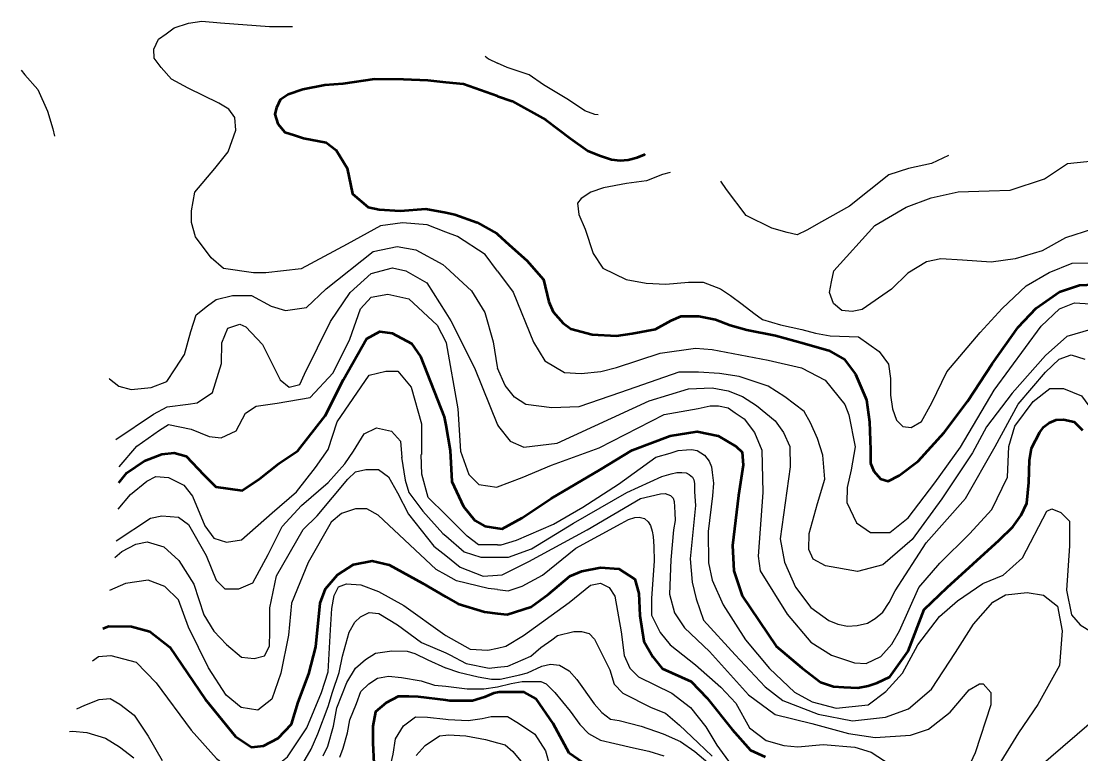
# Model space of a CAD drawing. Header units: metres. Extents: x 552626 to 559174, y 1843804 to 1852371.
# Drawn here: x 553434 to 554848, y 1851393 to 1852371 of the extents above; entities that cross this region are included whole.
import ezdxf

# ---------------------------------------------------------------- set-up
doc = ezdxf.new("R2010")
doc.units = ezdxf.units.M
doc.header["$LTSCALE"] = 6.8
doc.layers.add('1', color=7, linetype='Continuous', lineweight=25)
doc.layers.add('2', color=7, linetype='Continuous', lineweight=53)

msp = doc.modelspace()

# ---------------------------------------------------------------- linework, layer by layer
at = {"layer": '1'}
msp.add_line((553564.43, 1851777.04), (553588.02, 1851804.53), dxfattribs=at)
for points in [[(554000, 1852090.05), (553975.48, 1852099.53), (553942.25, 1852102.51), (553913.13, 1852098.54), (553868.65, 1852073.87), (553807.48, 1852040.98), (553760.35, 1852035.73), (553743.72, 1852035.84), (553703.58, 1852041.64), (553687.04, 1852055.6), (553666.44, 1852083.46), (553661.02, 1852102.9), (553661.11, 1852118.14), (553665.43, 1852143.07), (553691.95, 1852174.78), (553710.1, 1852196.85), (553719.98, 1852225.9), (553718.61, 1852242.61), (553710.83, 1852253.94), (553697.39, 1852261.72), (553656.38, 1852282.03), (553634.47, 1852293.99), (553620.52, 1852309.28), (553611.22, 1852321.9), (553610.56, 1852333.86), (553617.2, 1852347.15), (553627.16, 1852354.46), (553637.79, 1852362.44), (553657.04, 1852368.42), (553674.97, 1852371.07), (553699.62, 1852369.14), (553765.18, 1852364.23), (553791.5, 1852364.07), (553795.83, 1852364.04)], [(554052.61, 1852324.56), (554057.23, 1852320.81), (554069.3, 1852315.35)], [(554203.21, 1852246.29), (554199.11, 1852246.94), (554185.76, 1852251.61), (554163.74, 1852266.31), (554130.36, 1852286.35), (554111.13, 1852299.68), (554082.09, 1852309.56), (554069.3, 1852315.35)], [(553433.91, 1852305.8), (553438.85, 1852299.49), (553455.97, 1852280.22), (553468.8, 1852251.32), (553476.29, 1852227.78), (553478.15, 1852218.04)], [(554670.69, 1852192.03), (554647.75, 1852181.28), (554617.23, 1852174.55), (554590.85, 1852166.39), (554538.77, 1852124.75), (554501.36, 1852103.69), (554481.87, 1852092.76), (554468.62, 1852086.52), (554455.36, 1852089.64), (554435.1, 1852095.11), (554400.8, 1852112.27), (554374.3, 1852146.59), (554366.99, 1852157.81)], [(554862.42, 1852093.78), (554826.54, 1852082.48), (554795.31, 1852065.19), (554759.28, 1852054.44), (554727.66, 1852049.92), (554689.26, 1852052.74), (554660.46, 1852054.44), (554641.25, 1852050.48), (554616.41, 1852035.23), (554594.38, 1852013.75), (554555.58, 1851986.95), (554542.28, 1851984.29), (554528.31, 1851985.62), (554517.01, 1851994.94), (554511.69, 1852009.58), (554514.35, 1852023.55), (554517.67, 1852038.19), (554572.29, 1852098.59), (554614, 1852123.28), (554647.33, 1852135.54), (554683.4, 1852143.63), (554724.97, 1852144.76), (554752.69, 1852145.97), (554798.5, 1852160.93), (554829.11, 1852181.53), (554867.92, 1852185.44)], [(554299.33, 1852169.52), (554289.14, 1852166.86), (554267.6, 1852158.42), (554241.36, 1852154.67), (554210.45, 1852149.05), (554193.58, 1852143.42), (554180.47, 1852134.98), (554175.78, 1852128.42), (554177.66, 1852113.42), (554186.09, 1852093.73), (554196.53, 1852061.49), (554209.79, 1852042.02), (554240.73, 1852026.99), (554267.25, 1852021.68), (554293.77, 1852020.79), (554323.83, 1852023.45), (554343.28, 1852023.45), (554366.55, 1852014.21), (554379.88, 1852005.49), (554395.26, 1851993.69), (554411.15, 1851981.89), (554422.42, 1851973.69), (554446.53, 1851966.5), (554474.9, 1851960.19), (554493.03, 1851955.46), (554512.73, 1851951.51), (554550.7, 1851950.4), (554578.29, 1851930.82), (554590.65, 1851914.11), (554593.3, 1851894.69), (554593.16, 1851872.51)], [(554069.3, 1852037.96), (554052.82, 1852060.23), (554015.56, 1852084.03), (554000, 1852090.05)], [(553551.34, 1851894.99), (553551.73, 1851894.26), (553564.13, 1851884.48), (553580.73, 1851880.22), (553607.07, 1851882.82), (553627.9, 1851891.01), (553639.09, 1851907.57), (553651.68, 1851926.9), (553660.18, 1851957.34), (553667.25, 1851979.48), (553682.57, 1851991.86), (553693.7, 1852000.11), (553715.9, 1852005.51), (553740.84, 1852005.35), (553767.07, 1851991.33), (553786.43, 1851985.66), (553814.17, 1851989.65), (553840.65, 1852014.43), (553903.3, 1852063.94), (553935.21, 1852070.67), (553960.12, 1852066.35), (553996.01, 1852046.72), (554000, 1852043.11)], [(553560.06, 1851813.55), (553610.39, 1851847.29), (553628.53, 1851856.92), (553656.67, 1851860.65), (553668.74, 1851862.52), (553688.91, 1851876.04), (553701.21, 1851914.97), (553701.38, 1851942.27), (553709.54, 1851961.72), (553725.64, 1851967.47), (553733.65, 1851963.51), (553755.6, 1851939.98), (553779.41, 1851893.03), (553791.4, 1851883.2), (553805.48, 1851887.01), (553811.59, 1851900.62), (553846.18, 1851970.61), (553872.54, 1852009.44), (553900.82, 1852034.61), (553928.99, 1852042.24), (553947.04, 1852038.22), (553975.07, 1852022.45), (554000, 1851982.56)], [(554000, 1852043.11), (554034.58, 1852011.82), (554052.41, 1851982.6), (554063.25, 1851943.72), (554068.58, 1851910.42), (554069.3, 1851908.77)], [(554593.16, 1851872.51), (554595.82, 1851854.47), (554601.26, 1851839.19), (554609.52, 1851830.82), (554620.6, 1851829.36), (554634.5, 1851837.59), (554648.51, 1851862.46), (554668.17, 1851903.92), (554712.83, 1851956.31), (554742.12, 1851988.01), (554774.18, 1852018.31), (554804.77, 1852036.13), (554835.32, 1852048.42), (554879.66, 1852049.52)], [(554069.3, 1852037.96), (554089.91, 1852010.1), (554117.2, 1851943.39), (554132.28, 1851918.34), (554158.51, 1851902.93), (554180.67, 1851901.4), (554207, 1851904.01), (554227.82, 1851909.42), (554286.13, 1851928.46), (554333.27, 1851935.1), (554355.43, 1851933.57), (554430.15, 1851919.24), (554474.42, 1851909.26), (554506.18, 1851892.43), (554532.3, 1851860.38), (554537.75, 1851846.48), (554545.92, 1851803.58), (554540.99, 1851772.89), (554535.26, 1851749.45), (554535.14, 1851729.59), (554547.98, 1851702.43), (554566.5, 1851689.67), (554592.54, 1851689.51), (554616.84, 1851709.22), (554652.47, 1851755.94), (554686.78, 1851803.47), (554731.44, 1851879.24), (554794.25, 1851964.65), (554818.5, 1851987.89), (554838.64, 1851995.57), (554874.78, 1851993.39)], [(553588.02, 1851804.53), (553618.29, 1851825.79), (553630.39, 1851833.51), (553660.48, 1851827.47), (553684.52, 1851817.57), (553700.58, 1851815.52), (553720.73, 1851825.14), (553732.93, 1851848.47), (553747.05, 1851858.13), (553775.19, 1851861.85), (553819.43, 1851869.37), (553849.77, 1851902.33), (553872.15, 1851947.04), (553886.46, 1851987.9), (553900.62, 1852003.42), (553922.74, 1852007.18), (553950.83, 1852001.15), (553988.77, 1851965.81), (554000, 1851943.66)], [(554000, 1851982.56), (554006.88, 1851971.55), (554038.63, 1851908.95), (554069.3, 1851833.17)], [(554860.51, 1851960.33), (554828.31, 1851950.78), (554800.03, 1851925.61), (554755.52, 1851875.19), (554721.09, 1851830.55), (554702.8, 1851795.57), (554661.64, 1851734.22), (554622.24, 1851680.3), (554582.97, 1851646.24), (554549.44, 1851637.42), (554506.71, 1851644.91), (554490.03, 1851654.04), (554484.53, 1851666.72), (554484.66, 1851688.38), (554496.07, 1851728.03), (554505.57, 1851760.47), (554502.96, 1851792.76), (554496.07, 1851814.85), (554486.5, 1851835.71), (554478.29, 1851851.01), (554452.09, 1851870.58), (554430.01, 1851884.58), (554391.3, 1851897.3), (554365, 1851901.62), (554337.31, 1851903.18), (554310.98, 1851903.35), (554233.23, 1851876.11), (554177.69, 1851857.06), (554141.67, 1851855.9), (554107.06, 1851860.27), (554091.88, 1851870.07), (554079.51, 1851885.4), (554069.3, 1851908.77)], [(554000, 1851943.66), (554000.67, 1851942.34), (554016.19, 1851854.49), (554019.85, 1851797.91)], [(554069.3, 1851833.17), (554070.28, 1851830.75), (554086.22, 1851811.15), (554104.25, 1851803.23), (554148.48, 1851808.8), (554271.21, 1851865.03), (554323.94, 1851881.07), (554355.31, 1851882.4), (554376.67, 1851878.39), (554396.02, 1851871.05), (554414.71, 1851859.02), (554439.4, 1851838.31), (554450.75, 1851822.95), (554458.76, 1851804.25), (554459.43, 1851776.86), (554446.22, 1851681.27), (554451.76, 1851649.84), (554466.54, 1851616.55), (554486.87, 1851589.74), (554510.88, 1851572.17), (554522.89, 1851567.55), (554535.83, 1851564.78), (554548.76, 1851565.7), (554562.61, 1851568.48), (554572.78, 1851574.95), (554582.94, 1851583.27), (554591.25, 1851596.21), (554599.57, 1851611.93), (554640.8, 1851675.65), (554693.25, 1851734.91), (554732.98, 1851804.15), (554763.46, 1851860.51), (554799.89, 1851903.19), (554818.08, 1851920.62), (554834.18, 1851926.37), (554852.22, 1851920.41)], [(553843.1, 1851800), (553855.39, 1851836.97), (553897.96, 1851899.11), (553920.09, 1851904.82), (553936.16, 1851904.72), (553954.1, 1851883.15), (553967.86, 1851834.32), (553967.6, 1851793.37)], [(554069.3, 1851750.56), (554101.95, 1851763), (554140.93, 1851779.17), (554204.68, 1851802.6), (554291.34, 1851846.91), (554336.62, 1851855.01), (554352.64, 1851858.35), (554363.98, 1851858.35), (554376.67, 1851855.68), (554386.01, 1851849), (554398.02, 1851840.99), (554411.71, 1851822.75), (554421.6, 1851799.29), (554423.02, 1851742.93), (554416.71, 1851657.94), (554419.38, 1851638.57), (554455.46, 1851580.49), (554486.87, 1851543.51), (554514.58, 1851525.95), (554545.06, 1851515.78), (554560.77, 1851514.85), (554580.17, 1851524.1), (554594.95, 1851540.74), (554605.11, 1851558.31), (554631.13, 1851616.13), (554659.23, 1851648.45), (554698.54, 1851687.93), (554728.5, 1851720.24), (554749.23, 1851763.44), (554751.06, 1851804.04), (554759.26, 1851831.29), (554783.58, 1851864.29), (554805.78, 1851881.7), (554823.86, 1851881.58), (554847.9, 1851871.68), (554873.79, 1851836.42)], [(553877.23, 1851797.84), (553891.44, 1851821.15), (553907.56, 1851828.85), (553927.62, 1851824.82), (553939.59, 1851811.09), (553941.46, 1851789.63)], [(554069.3, 1851673.11), (554074.16, 1851673.08), (554094.5, 1851679.52), (554143.68, 1851700.55), (554182.72, 1851723.29), (554230.26, 1851754.18), (554280.33, 1851789.87), (554299.31, 1851795.29), (554310.16, 1851798.78), (554321, 1851799.95), (554327.97, 1851800.33), (554335.33, 1851798.78), (554345.02, 1851792.58), (554351.21, 1851784.83), (554354.7, 1851777.07), (554355.47, 1851769.32), (554357.02, 1851755.36), (554355.86, 1851738.31), (554349.97, 1851690.67), (554350.63, 1851649.26), (554355.31, 1851625.88), (554369.99, 1851593.15), (554399.76, 1851546.26), (554431.65, 1851508.29), (554465.28, 1851476.89), (554488.87, 1851463.61), (554520.95, 1851455.2), (554563.26, 1851459.86), (554587.05, 1851477.77), (554609.18, 1851502.25), (554629.71, 1851539.88), (554658.7, 1851577.46), (554682.51, 1851598.66), (554716.48, 1851621.43), (554743.6, 1851632.75), (554769.12, 1851655.57), (554801.64, 1851717.76), (554808.42, 1851721), (554820.23, 1851716), (554831.99, 1851704.43), (554831.79, 1851671.6), (554828.03, 1851612.52), (554834.59, 1851579.64), (554846.35, 1851566.43), (554864.88, 1851554.82)], [(553560.48, 1851678.45), (553606.35, 1851708.65), (553621.59, 1851711.83), (553643.55, 1851710.05), (553657.01, 1851700.12), (553680.42, 1851658.95), (553693.74, 1851626.04), (553705.5, 1851614.48), (553724.09, 1851614.36), (553742.74, 1851622.45), (553763.26, 1851660.07), (553782.09, 1851697.69), (553807.63, 1851725.43), (553843.32, 1851756.39), (553865.45, 1851780.87), (553877.23, 1851797.84)], [(553563.26, 1851720.73), (553579.5, 1851740), (553601.59, 1851757.91), (553613.47, 1851764.4), (553630.36, 1851762.65), (553650.58, 1851752.68), (553662.32, 1851737.83), (553678.98, 1851698.34), (553690.71, 1851681.86), (553707.58, 1851676.83), (553727.89, 1851679.98), (553768.69, 1851715.83), (553800.98, 1851743.53), (553826.54, 1851776.19), (553843.1, 1851800)], [(553940.93, 1851789.9), (553945.93, 1851759.28), (553950.9, 1851742.83), (553969.34, 1851718.09), (553996.21, 1851688.37), (554000, 1851685.08)], [(554000, 1851712.95), (553976.47, 1851736.08), (553968.22, 1851767.32), (553967.36, 1851793.58)], [(554019.85, 1851797.91), (554030.97, 1851766.73), (554044.41, 1851753.52), (554068.06, 1851750.09), (554069.3, 1851750.56)], [(553558.97, 1851656.21), (553568.08, 1851664.07), (553586.74, 1851673.8), (553601.98, 1851676.99), (553623.92, 1851670.28), (553644.1, 1851652.1), (553664.2, 1851620.78), (553677.47, 1851579.65), (553690.86, 1851558.22), (553707.66, 1851540.06), (553727.85, 1851523.51), (553744.75, 1851521.76), (553758.3, 1851524.96), (553765.15, 1851538.05), (553765.27, 1851557.75), (553765.47, 1851588.95), (553774.19, 1851631.58), (553810.1, 1851693.74), (553828.81, 1851711.68), (553869.71, 1851760.68), (553879.91, 1851770.46), (553893.46, 1851773.66), (553910.37, 1851773.56), (553923.84, 1851763.62), (553935.54, 1851742.2), (553950.59, 1851714.2), (553984.14, 1851671.3), (554000, 1851658.68)], [(554069.3, 1851656.72), (554083.95, 1851656.63), (554114.47, 1851667.93), (554170.49, 1851702.05), (554241.77, 1851742.65), (554288.08, 1851764.28), (554300.86, 1851767.77), (554308.22, 1851769.32), (554314.8, 1851769.32), (554320.61, 1851768.93), (554324.88, 1851766.99), (554329.14, 1851763.12), (554331.07, 1851759.63), (554331.85, 1851754.98), (554331.85, 1851749.16), (554331.85, 1851743.73), (554332.98, 1851725.66), (554325.94, 1851654.62), (554328.61, 1851623.22), (554333.95, 1851601.18), (554343.86, 1851572.9), (554385.85, 1851526.67), (554426.17, 1851483.73), (554449.73, 1851465.52), (554496.97, 1851447.17), (554542.57, 1851438.67), (554586.57, 1851443.32), (554617.08, 1851454.62), (554647.69, 1851480.69), (554680.13, 1851529.74), (554704.04, 1851567.35), (554729.59, 1851596.75), (554746.56, 1851606.49), (554775.33, 1851609.59), (554797.29, 1851606.17), (554815.8, 1851591.28), (554822.36, 1851558.4), (554818.69, 1851512.46), (554789.61, 1851460.1), (554764.01, 1851422.5), (554736.67, 1851378.35)], [(554069.3, 1851632.62), (554075.22, 1851632.97), (554110.85, 1851650.8), (554188.91, 1851693), (554259.8, 1851734.82), (554286.53, 1851741.02), (554292.73, 1851741.41), (554299.7, 1851739.08), (554303.57, 1851735.2), (554304.73, 1851730.94), (554305.12, 1851723.96), (554305.51, 1851715.82), (554305.9, 1851705.35), (554303.96, 1851692.95), (554300.27, 1851652.9), (554298.58, 1851607.19), (554305.25, 1851582.48), (554318.3, 1851562.48), (554351.93, 1851531.08), (554403.99, 1851473.29), (554439.34, 1851446.8), (554488.31, 1851435), (554537.27, 1851421.56), (554572.75, 1851416.41), (554620.12, 1851419.4), (554643.84, 1851427.45), (554672.74, 1851450.26), (554698.29, 1851479.65), (554711.87, 1851487.77), (554716.94, 1851487.74), (554727.01, 1851476.18), (554726.91, 1851459.77), (554706.21, 1851395.87), (554685.64, 1851351.67)], [(554000, 1851633.09), (553987.31, 1851640.12), (553909.98, 1851712.84), (553894.81, 1851721.15), (553879.59, 1851721.24), (553860.95, 1851714.79), (553847.34, 1851703.39), (553816.56, 1851649.4), (553794.24, 1851595.36), (553790.59, 1851552.7), (553780.12, 1851501.87), (553768.07, 1851467.47), (553749.37, 1851452.81), (553727.41, 1851456.23), (553707.22, 1851472.78), (553683.77, 1851509.04), (553657.06, 1851563.39), (553643.75, 1851599.59), (553625.27, 1851617.77), (553603.33, 1851626.12), (553572.86, 1851621.38), (553551.62, 1851612.37)], [(554069.3, 1851673.11), (554043.73, 1851673.27), (554028.58, 1851684.86), (554006.73, 1851706.34), (554000, 1851712.95)], [(554069.3, 1851613.42), (554083.53, 1851611.6), (554102.17, 1851618.05), (554129.32, 1851632.66), (554173.52, 1851668.5), (554234.24, 1851701.48), (554243.92, 1851706.9), (554252.06, 1851709.62), (554257.87, 1851710.01), (554265.23, 1851708.07), (554270.26, 1851703.8), (554272.97, 1851698.76), (554275.3, 1851691.4), (554276.85, 1851684.42), (554277.62, 1851670.85), (554278.26, 1851651.42), (554274.57, 1851602.19), (554274.42, 1851579.21), (554286.12, 1851556.15), (554299.54, 1851539.65), (554333.2, 1851513.17), (554366.84, 1851483.41), (554387, 1851461.94), (554405.39, 1851428.99), (554427.27, 1851412.43), (554450.91, 1851405.72), (554469.5, 1851403.96), (554503.34, 1851407.03), (554545.6, 1851403.48), (554567.54, 1851396.77), (554592.8, 1851380.2)], [(554000, 1851685.08), (554024.81, 1851663.56), (554046.75, 1851656.86), (554069.3, 1851656.72)], [(554000, 1851658.68), (554019.48, 1851643.17), (554049.85, 1851631.49), (554069.3, 1851632.62)], [(554069.3, 1851613.42), (554056.49, 1851615.06), (554014.28, 1851625.17), (554000, 1851633.09)], [(553528.83, 1851518.6), (553537.14, 1851524.28), (553553.42, 1851525.62), (553587.39, 1851516.78), (553613.85, 1851489.33), (553660.78, 1851425.85), (553694.57, 1851388.3), (553721.07, 1851368.03), (553741.74, 1851362.15), (553762.5, 1851369.2), (553789.26, 1851390.58), (553814.65, 1851429.19), (553834.18, 1851476.46), (553843.22, 1851503.69), (553846.53, 1851559.68), (553848.19, 1851588.39), (553851.26, 1851605.6), (553857.25, 1851617.05), (553867.63, 1851621.3), (553886.85, 1851619.74), (553910.46, 1851610.97), (553944.37, 1851592.09), (553998.86, 1851552.97), (554000, 1851552.34)], [(554069.3, 1851535.55), (554080.12, 1851538.1), (554103.88, 1851552.31), (554164.81, 1851596.45), (554193.05, 1851619.25), (554206.39, 1851622.04), (554218.18, 1851616.22), (554225.51, 1851604.68), (554234.08, 1851557.24), (554238.22, 1851525.79), (554245.42, 1851508.68), (554257.18, 1851497.11), (554301.44, 1851475.28), (554326.48, 1851456.45), (554347.03, 1851430.46), (554361.68, 1851405.94), (554380.75, 1851379.97)], [(553804.56, 1851373), (553820.8, 1851400.67), (553829.69, 1851421.08), (553843.07, 1851457.54), (553849.03, 1851476.5), (553857.96, 1851502.76), (553862.48, 1851524.66), (553866.97, 1851540.71), (553871.45, 1851556.76), (553878.84, 1851569.87), (553886.19, 1851577.13), (553897.91, 1851582.9), (553911.05, 1851581.36), (553935.79, 1851566.59), (553967.78, 1851543), (554000, 1851529.12)], [(554000, 1851552.34), (554032.76, 1851534.09), (554056.42, 1851532.51), (554069.3, 1851535.55)], [(554069.3, 1851510.05), (554083, 1851511.58), (554113.76, 1851524.54), (554126.98, 1851536.15), (554141.65, 1851546.29), (554148.99, 1851552.09), (554170.94, 1851557.8), (554181.17, 1851557.74), (554191.38, 1851554.75), (554198.63, 1851547.39), (554218.83, 1851506.34), (554224.55, 1851487.3), (554236.17, 1851475.53), (554274.03, 1851456.29), (554292.97, 1851448.86), (554311.86, 1851432.67), (554336.55, 1851409.12), (554355.43, 1851391.46)], [(553836.81, 1851391.83), (553842.74, 1851404.95), (553850.21, 1851431.22), (553854.75, 1851456.04), (553868.11, 1851489.57), (553879.91, 1851508.5), (553893.13, 1851520.11), (553906.34, 1851528.8), (553928.27, 1851531.59), (553948.72, 1851531.46), (553958.93, 1851528.47), (553976.4, 1851519.59), (553999.71, 1851509.21), (554000, 1851509.11)], [(554000, 1851529.12), (554005.67, 1851526.68), (554027.5, 1851514.85), (554058.15, 1851508.81), (554069.3, 1851510.05)], [(554000, 1851509.11), (554017.2, 1851503.25), (554043.46, 1851497.24), (554060.97, 1851494.21), (554069.3, 1851494.15)], [(554069.3, 1851494.15), (554072.66, 1851494.13), (554098.99, 1851499.82), (554109.24, 1851502.67), (554128.28, 1851511.33), (554139.99, 1851514.18), (554151.67, 1851512.64), (554164.77, 1851505.25), (554174.92, 1851493.49), (554198.09, 1851461.19), (554208.24, 1851449.43), (554219.88, 1851440.59), (554231.55, 1851439.05), (554260.72, 1851431.56), (554289.88, 1851421.14), (554313.19, 1851410.76), (554332.09, 1851397.49), (554349.53, 1851382.76)], [(553858.71, 1851390.28), (553863.16, 1851401.94), (553869.13, 1851422.37), (553872.17, 1851439.89), (553881.07, 1851461.76), (553887.01, 1851477.8), (553897.3, 1851487.97), (553909.04, 1851495.21), (553923.66, 1851498.04), (553941.18, 1851496.47), (553967.45, 1851491.91), (553984.95, 1851485.96), (554000, 1851484.71)], [(554000, 1851484.71), (554003.93, 1851484.38), (554028.74, 1851481.3), (554050.66, 1851481.16), (554069.3, 1851483.91), (554087.22, 1851488.24), (554101.85, 1851491.07), (554126.68, 1851490.91), (554133.97, 1851487.94), (554145.58, 1851476.18), (554165.88, 1851451.2), (554178.92, 1851433.58), (554190.53, 1851421.81), (554206.54, 1851412.94), (554225.51, 1851408.44), (554250.3, 1851402.43), (554270.73, 1851397.92), (554291.14, 1851391.94)], [(553507.98, 1851454.63), (553518.76, 1851459.58), (553537.8, 1851466.77), (553552.42, 1851468.14), (553565.52, 1851460.75), (553584.42, 1851446.01), (553603.23, 1851418.12), (553622.02, 1851385.84)], [(554874.35, 1851448.05), (554791.04, 1851376.34)], [(553925.65, 1851375.12), (553930.15, 1851394.1), (553933.2, 1851414.54), (553943.53, 1851432.02), (553959.68, 1851443.61), (553975.75, 1851443.51), (554000, 1851440.8)], [(554000, 1851440.8), (554003.48, 1851440.41), (554029.77, 1851438.78), (554048.78, 1851441.59), (554060.49, 1851444.44), (554069.3, 1851444.38)], [(554069.3, 1851444.38), (554082.4, 1851444.3), (554096.95, 1851435.44), (554118.77, 1851420.68), (554133.24, 1851398.67), (554138.96, 1851378.17)], [(553498.1, 1851424.29), (553502.47, 1851424.63), (553521.45, 1851423.05), (553546.24, 1851415.59), (553565.16, 1851403.77), (553584.06, 1851389.04)], [(553960.83, 1851392.45), (553972.6, 1851405.53), (553991.68, 1851418.56), (554000, 1851419.55)], [(554000, 1851419.55), (554003.37, 1851419.95), (554026.74, 1851418.34), (554053.01, 1851413.79), (554069.3, 1851409.15)], [(554069.3, 1851409.15), (554079.25, 1851406.32), (554089.42, 1851397.48), (554106.83, 1851376.91)]]:
    msp.add_lwpolyline(points, dxfattribs=at)
at = {"layer": '2'}
msp.add_line((554000, 1851832.58), (554005.8, 1851798.98), dxfattribs=at)
for points in [[(554000, 1852289.5), (553976.22, 1852291.88), (553943.59, 1852293.57), (553905.02, 1852293.82), (553862.73, 1852287.72), (553838.62, 1852285.73), (553809.28, 1852280.22), (553789.72, 1852273.5), (553779.33, 1852266.16), (553774.44, 1852255.76), (553772, 1852247.2), (553776.28, 1852234.35), (553785.44, 1852223.35), (553798.28, 1852219.06), (553810.5, 1852215.39), (553840.7, 1852209.6), (553853.98, 1852199.12), (553868.67, 1852175.28), (553875.87, 1852141.09), (553896.53, 1852123.14), (553911.35, 1852120.08), (553939.52, 1852118.42), (553973.66, 1852121.17), (554000, 1852115.93)], [(554069.3, 1852271.24), (554023.67, 1852287.13), (554000, 1852289.5)], [(554069.3, 1852271.24), (554088.8, 1852264.45), (554133.7, 1852239.59), (554166.41, 1852214.87), (554189.77, 1852198.17), (554206.45, 1852191.49), (554221.14, 1852186.82), (554232.48, 1852185.48), (554243.16, 1852186.15), (554255.17, 1852189.49), (554265.19, 1852193.5), (554266.01, 1852194.49)], [(554000, 1852115.93), (554012.19, 1852113.51), (554041.8, 1852102.93), (554068.41, 1852087.91), (554069.3, 1852087.09)], [(554069.3, 1852087.09), (554084.63, 1852072.97), (554108.24, 1852052.03), (554130.33, 1852026.66), (554137.56, 1851996.92), (554143.41, 1851983.52), (554156.67, 1851968.59), (554167.01, 1851961.1), (554195.15, 1851953.5), (554227.78, 1851951.81), (554248.57, 1851954.65), (554279.76, 1851960.39), (554300.6, 1851972.14), (554314, 1851977.99), (554337.73, 1851977.85), (554359.96, 1851973.25), (554379.2, 1851965.71), (554401.41, 1851959.63), (554439.94, 1851951.96), (554478.44, 1851941.33), (554511.03, 1851932.22), (554531.72, 1851920.21), (554546.43, 1851900.82), (554561.06, 1851866.58), (554565.32, 1851836.86), (554566.57, 1851799.74), (554566.46, 1851781.93), (554570.84, 1851771.51), (554579.68, 1851761.06), (554590.04, 1851758.02), (554604.93, 1851765.35), (554630.27, 1851784.49), (554664.63, 1851822.88), (554696.05, 1851864.25), (554729, 1851914.52), (554763.43, 1851963.29), (554787.33, 1851988.38), (554818.62, 1852010.45), (554845.38, 1852019.19), (554875.06, 1852020.49)], [(553802.92, 1851798.3), (553839.37, 1851844.87), (553863.78, 1851893.47), (553894.25, 1851947.88), (553912.39, 1851957.52), (553928.44, 1851955.47), (553954.47, 1851941.65), (553966.41, 1851924.03), (553998.05, 1851843.88), (554000, 1851832.58)], [(554069.3, 1851695.35), (554075.28, 1851694.34), (554102.11, 1851709), (554140.46, 1851734.72), (554205.63, 1851773.24), (554248.85, 1851799.4), (554299.19, 1851818.58), (554335.38, 1851824.2), (554363.47, 1851818.18), (554387.49, 1851804.38), (554395.47, 1851796.53), (554396.64, 1851779.45), (554390.65, 1851738.71), (554382.6, 1851672.02), (554384.29, 1851638.64), (554395.54, 1851605.19), (554440.95, 1851538.17), (554474.86, 1851509.3), (554499.8, 1851489.89), (554517.35, 1851484.34), (554531.21, 1851483.42), (554549.68, 1851482.49), (554563.54, 1851485.27), (554575.55, 1851488.96), (554592.18, 1851497.28), (554616.6, 1851531.5), (554637.95, 1851586.98), (554668.69, 1851616.45), (554738.12, 1851679.45), (554756.6, 1851697.02), (554767.68, 1851712.74), (554775.07, 1851728.45), (554777.84, 1851756.19), (554778.77, 1851785.77), (554781.17, 1851801.9), (554792.25, 1851823.43), (554797.84, 1851830.27), (554804.67, 1851835.86), (554813.99, 1851839.59), (554823.93, 1851840.21), (554838.21, 1851837.11), (554849.39, 1851825.92)], [(553563.99, 1851755.77), (553574.76, 1851769.19), (553598.16, 1851784.87), (553621.51, 1851793.77), (553637.84, 1851795.93), (553654.12, 1851791.31), (553677.26, 1851766.28), (553693.47, 1851750.34), (553728.39, 1851745.6), (553751.79, 1851761.29), (553777.54, 1851781.48), (553802.92, 1851798.3)], [(554005.8, 1851798.98), (554008.05, 1851757.41), (554023.91, 1851724.33), (554039.07, 1851705.69), (554052.39, 1851698.19), (554069.3, 1851695.35)], [(553542.89, 1851561.71), (553550.71, 1851564.61), (553580.81, 1851564.42), (553605.55, 1851557.39), (553631.98, 1851536.6), (553679.35, 1851467.55), (553719.75, 1851417.45), (553740.91, 1851403.57), (553756.86, 1851405.19), (553776.4, 1851415.38), (553794.22, 1851434.17), (553803.25, 1851463.33), (553817.66, 1851501.06), (553826.73, 1851537.1), (553832.41, 1851595.5), (553839.62, 1851614.36), (553855.67, 1851633.17), (553877, 1851646.78), (553901.82, 1851651.78), (553924.8, 1851646.48), (553968.91, 1851622.14), (554000, 1851603.99)], [(554069.3, 1851581.71), (554081.96, 1851580.18), (554113.89, 1851590.29), (554137.01, 1851607.33), (554165.49, 1851631.22), (554181.47, 1851638), (554206.28, 1851643), (554231.06, 1851641.12), (554252.22, 1851627.24), (554257.41, 1851608.3), (554259, 1851579.07), (554264.09, 1851544.66), (554276.36, 1851523.96), (554288.65, 1851508.41), (554327.49, 1851490.98), (554348.6, 1851468.5), (554381.97, 1851427.04), (554406.59, 1851399.39), (554426.01, 1851390.67)], [(554000, 1851603.99), (554016.54, 1851594.34), (554051.88, 1851583.81), (554069.3, 1851581.71)], [(554069.3, 1851476.4), (554064.11, 1851475.18), (554051.69, 1851470.1), (554035.73, 1851465.04), (554005.65, 1851465.23), (554000, 1851465.95)], [(554182.11, 1851383.37), (554164.49, 1851395.51), (554143.5, 1851435.16), (554120.7, 1851467.95), (554104.83, 1851476.64), (554071.2, 1851476.85), (554069.3, 1851476.4)], [(554000, 1851465.95), (553963.2, 1851470.66), (553950.82, 1851470.73), (553936.66, 1851470.82), (553920.68, 1851462.33), (553906.44, 1851450.39), (553902.79, 1851431.52), (553902.64, 1851409.18), (553904.24, 1851381.68)]]:
    msp.add_lwpolyline(points, dxfattribs=at)

doc.saveas('drawing.dxf')
